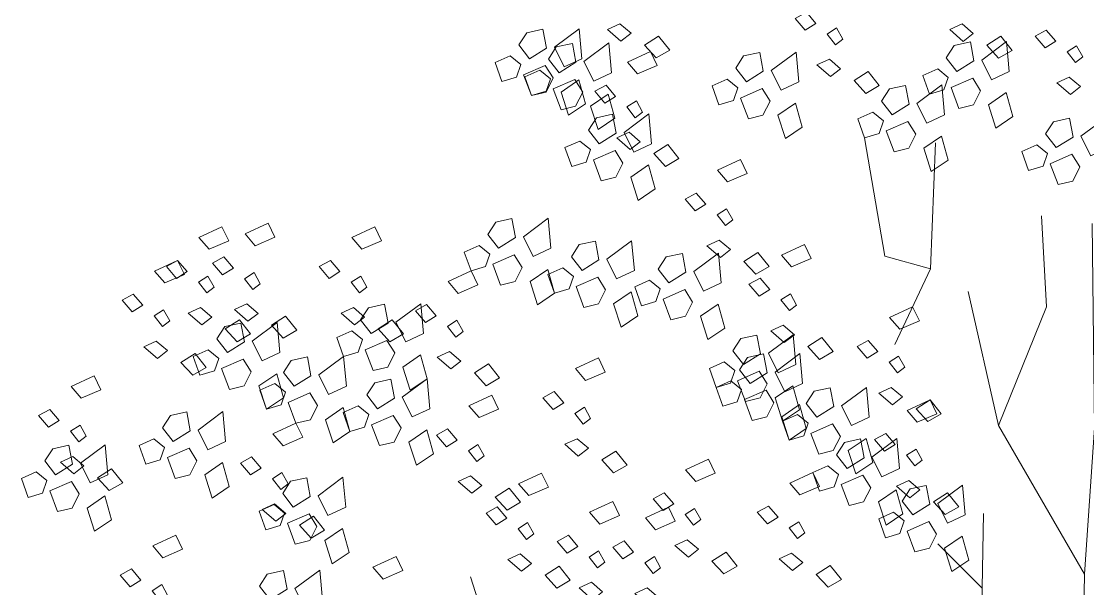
# Model space of a CAD drawing. Header units: millimetres. Extents: x 237 to 802, y 86 to 296.
# Drawn here: x 356.564 to 358.67, y 162.052 to 163.174 of the extents above; entities that cross this region are included whole.
import ezdxf

# ---------------------------------------------------------------- set-up
doc = ezdxf.new("R2010")
doc.units = ezdxf.units.MM
doc.layers.add('AF_Vegetacion block', color=92, linetype='Continuous', lineweight=0)

# ---------------------------------------------------------------- blocks, each defined once
blk = doc.blocks.new('ca_arb_056')
at = {"layer": 'AF_Vegetacion block', "color": 251, "lineweight": 5}
for points in [[(-63.2, 850.15), (-66.32, 848.43), (-63.51, 845.16), (-60.55, 847.03), (-63.2, 850.15)], [(-136.39, 845.41), (-140.87, 844.43), (-143.06, 841.04), (-140.11, 837.21), (-135.4, 840.17), (-136.39, 845.41)], [(-126.32, 845.52), (-133.21, 840.38), (-130.48, 834.92), (-125.56, 837.21), (-126.32, 845.52)], [(-115.03, 846.92), (-118.47, 845.36), (-114.72, 842.09), (-111.91, 844.27), (-115.03, 846.92)], [(-54.78, 845.79), (-57.43, 844.07), (-55.09, 841.11), (-53.06, 842.67), (-54.78, 845.79)], [(-19.93, 846.87), (-23.36, 845.31), (-19.61, 842.03), (-16.81, 844.22), (-19.93, 846.87)], [(3.46, 845.18), (0.34, 843.46), (3.15, 840.19), (6.11, 842.06), (3.46, 845.18)], [(-128.18, 841.48), (-132.67, 840.49), (-134.86, 837.1), (-131.9, 833.28), (-127.2, 836.23), (-128.18, 841.48)], [(-118.12, 841.59), (-125.01, 836.45), (-122.28, 830.98), (-117.35, 833.28), (-118.12, 841.59)], [(-104.27, 843.49), (-108.17, 841), (-104.9, 837.41), (-101.15, 839.6), (-104.27, 843.49)], [(-17.63, 841.87), (-22.12, 840.88), (-24.31, 837.49), (-21.35, 833.67), (-16.65, 836.62), (-17.63, 841.87)], [(-7.57, 841.98), (-14.46, 836.84), (-11.73, 831.37), (-6.8, 833.67), (-7.57, 841.98)], [(-9.17, 843.44), (-13.06, 840.94), (-9.79, 837.36), (-6.05, 839.54), (-9.17, 843.44)], [(-112.93, 836.24), (-110.12, 832.97), (-104.66, 835.31), (-106.53, 839.21), (-112.93, 836.24)], [(-76.13, 838.96), (-80.62, 837.98), (-82.81, 834.59), (-79.85, 830.76), (-75.15, 833.71), (-76.13, 838.96)], [(-66.07, 839.07), (-72.96, 833.93), (-70.23, 828.47), (-65.3, 830.76), (-66.07, 839.07)], [(11.88, 840.81), (9.23, 839.1), (11.57, 836.14), (13.6, 837.7), (11.88, 840.81)], [(-145.47, 837.98), (-149.62, 836.12), (-147.76, 830.87), (-143.72, 832.08), (-142.51, 835.57), (-145.47, 837.98)], [(-56.81, 837.06), (-60.24, 835.5), (-56.49, 832.23), (-53.69, 834.41), (-56.81, 837.06)], [(-135.73, 835.36), (-141.75, 832.73), (-139.56, 826.94), (-135.51, 827.92), (-133.54, 831.86), (-135.73, 835.36)], [(-137.26, 834.04), (-141.42, 832.19), (-139.56, 826.94), (-135.51, 828.14), (-134.31, 831.64), (-137.26, 834.04)], [(-46.05, 833.63), (-49.94, 831.14), (-46.67, 827.55), (-42.93, 829.73), (-46.05, 833.63)], [(-26.71, 834.43), (-30.87, 832.58), (-29.01, 827.33), (-24.96, 828.53), (-23.76, 832.03), (-26.71, 834.43)], [(-127.53, 831.42), (-133.54, 828.8), (-131.36, 823), (-127.31, 823.99), (-125.34, 827.92), (-127.53, 831.42)], [(-126.43, 831.31), (-131.36, 827.92), (-129.28, 821.47), (-124.57, 824.64), (-126.43, 831.31)], [(-118.85, 829.85), (-121.97, 828.14), (-119.17, 824.87), (-116.2, 826.74), (-118.85, 829.85)], [(-85.21, 831.53), (-89.37, 829.67), (-87.51, 824.42), (-83.46, 825.63), (-82.26, 829.12), (-85.21, 831.53)], [(-35.63, 829.79), (-40.11, 828.8), (-42.3, 825.42), (-39.35, 821.59), (-34.64, 824.54), (-35.63, 829.79)], [(-25.56, 829.9), (-32.46, 824.76), (-29.72, 819.29), (-24.8, 821.59), (-25.56, 829.9)], [(-16.98, 831.81), (-22.99, 829.19), (-20.81, 823.39), (-16.76, 824.38), (-14.79, 828.31), (-16.98, 831.81)], [(9.86, 832.09), (6.42, 830.53), (10.17, 827.26), (12.97, 829.44), (9.86, 832.09)], [(-118.23, 827.38), (-123.15, 823.99), (-121.07, 817.54), (-116.37, 820.71), (-118.23, 827.38)], [(-75.48, 828.9), (-81.49, 826.28), (-79.31, 820.49), (-75.26, 821.47), (-73.29, 825.41), (-75.48, 828.9)], [(-7.68, 827.77), (-12.6, 824.38), (-10.52, 817.93), (-5.82, 821.1), (-7.68, 827.77)], [(-110.43, 825.49), (-113.08, 823.78), (-110.75, 820.81), (-108.72, 822.37), (-110.43, 825.49)], [(-66.18, 824.86), (-71.1, 821.47), (-69.02, 815.02), (-64.32, 818.19), (-66.18, 824.86)], [(-117.02, 821.76), (-121.5, 820.77), (-123.69, 817.38), (-120.74, 813.56), (-116.04, 816.51), (-117.02, 821.76)], [(-106.96, 821.87), (-113.85, 816.73), (-111.11, 811.26), (-106.19, 813.56), (-106.96, 821.87)], [(-44.71, 822.35), (-48.86, 820.5), (-47, 815.25), (-42.96, 816.45), (-41.75, 819.95), (-44.71, 822.35)], [(20.01, 820.79), (13.11, 815.65), (15.85, 810.19), (20.77, 812.48), (20.01, 820.79)], [(-34.97, 819.73), (-40.99, 817.11), (-38.8, 811.31), (-34.75, 812.3), (-32.78, 816.23), (-34.97, 819.73)], [(9.94, 820.68), (5.46, 819.7), (3.27, 816.31), (6.22, 812.48), (10.93, 815.43), (9.94, 820.68)], [(-112.46, 816.76), (-115.89, 815.2), (-112.15, 811.93), (-109.34, 814.11), (-112.46, 816.76)], [(-28.74, 778.76), (-41.39, 782.26), (-47, 815.25)], [(-25.67, 815.69), (-30.6, 812.3), (-28.52, 805.85), (-23.81, 809.02), (-25.67, 815.69)], [(-126.1, 814.32), (-130.26, 812.47), (-128.4, 807.22), (-124.35, 808.42), (-123.15, 811.92), (-126.1, 814.32)], [(-101.7, 813.33), (-105.6, 810.84), (-102.32, 807.26), (-98.58, 809.44), (-101.7, 813.33)], [(-38.58, 757.7), (-28.74, 778.76), (-27.34, 813.85)], [(0.86, 813.25), (-3.29, 811.39), (-1.43, 806.14), (2.61, 807.35), (3.82, 810.84), (0.86, 813.25)], [(-116.36, 811.7), (-122.38, 809.08), (-120.19, 803.28), (-116.14, 804.27), (-114.18, 808.2), (-116.36, 811.7)], [(-87.87, 806.24), (-85.06, 802.97), (-79.6, 805.3), (-81.47, 809.2), (-87.87, 806.24)], [(10.6, 810.63), (4.58, 808), (6.77, 802.21), (10.82, 803.19), (12.79, 807.13), (10.6, 810.63)], [(-107.07, 807.66), (-111.99, 804.27), (-109.91, 797.82), (-105.21, 800.99), (-107.07, 807.66)], [(-93.79, 799.85), (-96.91, 798.13), (-94.11, 794.86), (-91.14, 796.73), (-93.79, 799.85)], [(-85.37, 795.49), (-88.02, 793.77), (-85.69, 790.81), (-83.66, 792.37), (-85.37, 795.49)], [(-219.13, 788.49), (-216.32, 785.21), (-210.86, 787.55), (-212.73, 791.45), (-219.13, 788.49)], [(-144.99, 792.73), (-149.48, 791.74), (-151.67, 788.35), (-148.71, 784.53), (-144.01, 787.48), (-144.99, 792.73)], [(-134.93, 792.83), (-141.82, 787.7), (-139.09, 782.23), (-134.17, 784.53), (-134.93, 792.83)], [(-9.78, 735.24), (3.56, 768.23), (2.15, 793.49)], [(16.2, 791.39), (16.9, 734.54), (14.09, 693.84), (13.39, 651.73)], [(-231.96, 787.5), (-229.15, 784.23), (-223.69, 786.56), (-225.56, 790.46), (-231.96, 787.5)], [(-189.52, 787.5), (-186.71, 784.23), (-181.25, 786.56), (-183.13, 790.46), (-189.52, 787.5)], [(-154.07, 785.29), (-158.23, 783.43), (-156.37, 778.19), (-152.32, 779.39), (-151.12, 782.89), (-154.07, 785.29)], [(-121.8, 786.49), (-126.29, 785.51), (-128.48, 782.12), (-125.52, 778.3), (-120.82, 781.25), (-121.8, 786.49)], [(-111.74, 786.6), (-118.63, 781.47), (-115.9, 776), (-110.98, 778.3), (-111.74, 786.6)], [(-87.4, 786.76), (-90.83, 785.2), (-87.09, 781.93), (-84.28, 784.11), (-87.4, 786.76)], [(-70.1, 782.57), (-67.3, 779.3), (-61.84, 781.63), (-63.71, 785.53), (-70.1, 782.57)], [(-144.34, 782.67), (-150.35, 780.05), (-148.17, 774.25), (-144.12, 775.24), (-142.15, 779.17), (-144.34, 782.67)], [(-97.65, 783.05), (-102.14, 782.06), (-104.33, 778.68), (-101.37, 774.85), (-96.67, 777.8), (-97.65, 783.05)], [(-87.59, 783.16), (-94.48, 778.02), (-91.75, 772.55), (-86.82, 774.85), (-87.59, 783.16)], [(-76.64, 783.33), (-80.54, 780.84), (-77.26, 777.25), (-73.52, 779.43), (-76.64, 783.33)], [(-244.28, 778.15), (-241.47, 774.88), (-236.01, 777.21), (-237.88, 781.11), (-244.28, 778.15)], [(-237.88, 781.11), (-241, 779.4), (-238.2, 776.12), (-235.23, 777.99), (-237.88, 781.11)], [(-225.05, 782.1), (-228.17, 780.38), (-225.37, 777.11), (-222.4, 778.98), (-225.05, 782.1)], [(-195.45, 781.11), (-198.57, 779.4), (-195.76, 776.12), (-192.8, 777.99), (-195.45, 781.11)], [(-229.46, 776.75), (-232.11, 775.03), (-229.77, 772.07), (-227.75, 773.63), (-229.46, 776.75)], [(-216.63, 777.73), (-219.28, 776.02), (-216.94, 773.06), (-214.92, 774.62), (-216.63, 777.73)], [(-187.02, 776.75), (-189.68, 775.03), (-187.34, 772.07), (-185.31, 773.63), (-187.02, 776.75)], [(-162.76, 775.23), (-159.96, 771.95), (-154.5, 774.29), (-156.37, 778.19), (-162.76, 775.23)], [(-135.04, 778.62), (-139.96, 775.24), (-137.88, 768.79), (-133.18, 771.96), (-135.04, 778.62)], [(-130.88, 779.06), (-135.04, 777.2), (-133.18, 771.96), (-129.13, 773.16), (-127.93, 776.66), (-130.88, 779.06)], [(-121.15, 776.44), (-127.16, 773.81), (-124.98, 768.02), (-120.93, 769), (-118.96, 772.94), (-121.15, 776.44)], [(-106.73, 775.61), (-110.89, 773.76), (-109.03, 768.51), (-104.98, 769.71), (-103.78, 773.21), (-106.73, 775.61)], [(-76.03, 776.18), (-79.15, 774.46), (-76.34, 771.19), (-73.38, 773.06), (-76.03, 776.18)], [(-250.2, 771.76), (-253.32, 770.04), (-250.52, 766.77), (-247.55, 768.64), (-250.2, 771.76)], [(-111.85, 772.39), (-116.77, 769), (-114.69, 762.55), (-109.99, 765.72), (-111.85, 772.39)], [(-97, 772.99), (-103.01, 770.37), (-100.82, 764.57), (-96.78, 765.56), (-94.81, 769.49), (-97, 772.99)], [(-67.61, 771.81), (-70.26, 770.1), (-67.92, 767.14), (-65.89, 768.7), (-67.61, 771.81)], [(14.09, 693.84), (-9.78, 735.24), (-18.21, 772.44)], [(-241.78, 767.4), (-244.43, 765.68), (-242.09, 762.72), (-240.07, 764.28), (-241.78, 767.4)], [(-231.49, 768.02), (-234.92, 766.46), (-231.18, 763.19), (-228.37, 765.37), (-231.49, 768.02)], [(-218.66, 769), (-222.09, 767.45), (-218.35, 764.17), (-215.54, 766.36), (-218.66, 769)], [(-189.05, 768.02), (-192.48, 766.46), (-188.74, 763.19), (-185.93, 765.37), (-189.05, 768.02)], [(-180.39, 768.94), (-184.87, 767.96), (-187.06, 764.57), (-184.1, 760.74), (-179.4, 763.69), (-180.39, 768.94)], [(-170.32, 769.05), (-177.21, 763.91), (-174.48, 758.45), (-169.56, 760.74), (-170.32, 769.05)], [(-168.69, 768.84), (-171.81, 767.12), (-169, 763.85), (-166.04, 765.72), (-168.69, 768.84)], [(-87.7, 768.95), (-92.62, 765.56), (-90.54, 759.11), (-85.84, 762.28), (-87.7, 768.95)], [(-40.05, 765.27), (-37.25, 761.99), (-31.79, 764.33), (-33.66, 768.23), (-40.05, 765.27)], [(-220.73, 764.59), (-224.63, 762.1), (-221.35, 758.51), (-217.61, 760.69), (-220.73, 764.59)], [(-207.9, 765.58), (-211.8, 763.08), (-208.52, 759.5), (-204.78, 761.68), (-207.9, 765.58)], [(-178.29, 764.59), (-182.19, 762.1), (-178.92, 758.51), (-175.17, 760.69), (-178.29, 764.59)], [(-160.27, 764.47), (-162.92, 762.76), (-160.58, 759.8), (-158.55, 761.35), (-160.27, 764.47)], [(-220.31, 763.69), (-224.8, 762.71), (-226.98, 759.32), (-224.03, 755.5), (-219.33, 758.45), (-220.31, 763.69)], [(-210.25, 763.8), (-217.14, 758.67), (-214.4, 753.2), (-209.48, 755.5), (-210.25, 763.8)], [(-189.46, 761.51), (-193.62, 759.65), (-191.76, 754.4), (-187.71, 755.6), (-186.51, 759.1), (-189.46, 761.51)], [(-69.64, 763.09), (-73.07, 761.53), (-69.32, 758.26), (-66.52, 760.44), (-69.64, 763.09)], [(-243.81, 758.67), (-247.24, 757.11), (-243.5, 753.84), (-240.69, 756.02), (-243.81, 758.67)], [(-179.73, 758.88), (-185.75, 756.26), (-183.56, 750.47), (-179.51, 751.45), (-177.54, 755.39), (-179.73, 758.88)], [(-76.92, 760.34), (-81.4, 759.35), (-83.59, 755.97), (-80.64, 752.14), (-75.93, 755.09), (-76.92, 760.34)], [(-66.85, 760.45), (-73.75, 755.31), (-71.01, 749.84), (-66.09, 752.14), (-66.85, 760.45)], [(-58.88, 759.66), (-62.77, 757.16), (-59.5, 753.58), (-55.76, 755.76), (-58.88, 759.66)], [(-45.98, 758.88), (-49.1, 757.16), (-46.29, 753.89), (-43.33, 755.76), (-45.98, 758.88)], [(-229.39, 756.26), (-233.55, 754.4), (-231.69, 749.15), (-227.64, 750.36), (-226.44, 753.86), (-229.39, 756.26)], [(-162.3, 755.74), (-165.73, 754.19), (-161.98, 750.91), (-159.18, 753.09), (-162.3, 755.74)], [(-233.05, 755.24), (-236.95, 752.74), (-233.67, 749.16), (-229.93, 751.34), (-233.05, 755.24)], [(-219.65, 753.64), (-225.67, 751.01), (-223.48, 745.22), (-219.44, 746.2), (-217.47, 750.14), (-219.65, 753.64)], [(-201.82, 754.29), (-206.31, 753.31), (-208.5, 749.92), (-205.54, 746.09), (-200.84, 749.05), (-201.82, 754.29)], [(-191.76, 754.4), (-198.65, 749.26), (-195.92, 743.8), (-191, 746.09), (-191.76, 754.4)], [(-170.43, 754.84), (-175.35, 751.45), (-173.28, 745), (-168.57, 748.17), (-170.43, 754.84)], [(-127.34, 751.01), (-124.54, 747.74), (-119.08, 750.07), (-120.95, 753.97), (-127.34, 751.01)], [(-86, 752.91), (-90.15, 751.05), (-88.29, 745.8), (-84.25, 747), (-83.04, 750.5), (-86, 752.91)], [(-75.06, 755.09), (-79.54, 754.11), (-81.73, 750.72), (-78.78, 746.89), (-74.07, 749.84), (-75.06, 755.09)], [(-64.99, 755.2), (-71.89, 750.06), (-69.15, 744.6), (-64.23, 746.89), (-64.99, 755.2)], [(-37.56, 754.51), (-40.21, 752.8), (-37.87, 749.84), (-35.84, 751.4), (-37.56, 754.51)], [(-210.36, 749.59), (-215.28, 746.2), (-213.2, 739.75), (-208.5, 742.92), (-210.36, 749.59)], [(-151.54, 752.32), (-155.43, 749.82), (-152.16, 746.24), (-148.42, 748.42), (-151.54, 752.32)], [(-76.26, 750.28), (-82.28, 747.66), (-80.09, 741.86), (-76.04, 742.85), (-74.07, 746.78), (-76.26, 750.28)], [(-267.49, 746.08), (-264.68, 742.8), (-259.22, 745.14), (-261.09, 749.04), (-267.49, 746.08)], [(-210.9, 746.86), (-215.06, 745), (-213.2, 739.75), (-209.15, 740.96), (-207.95, 744.45), (-210.9, 746.86)], [(-178.63, 748.06), (-183.12, 747.08), (-185.31, 743.69), (-182.35, 739.86), (-177.65, 742.81), (-178.63, 748.06)], [(-168.57, 748.17), (-175.46, 743.03), (-172.73, 737.57), (-167.81, 739.86), (-168.57, 748.17)], [(-84.14, 747.66), (-88.29, 745.8), (-86.43, 740.55), (-82.39, 741.76), (-81.18, 745.25), (-84.14, 747.66)], [(-201.17, 744.24), (-207.18, 741.61), (-205, 735.82), (-200.95, 736.8), (-198.98, 740.74), (-201.17, 744.24)], [(-133.27, 744.62), (-136.39, 742.9), (-133.58, 739.63), (-130.62, 741.5), (-133.27, 744.62)], [(-74.4, 745.03), (-80.42, 742.41), (-78.23, 736.62), (-74.18, 737.6), (-72.21, 741.54), (-74.4, 745.03)], [(-66.96, 746.24), (-71.89, 742.85), (-69.81, 736.4), (-65.1, 739.57), (-66.96, 746.24)], [(-56.57, 745.69), (-61.06, 744.71), (-63.24, 741.32), (-60.29, 737.49), (-55.59, 740.44), (-56.57, 745.69)], [(-46.51, 745.8), (-53.4, 740.66), (-50.66, 735.2), (-45.74, 737.49), (-46.51, 745.8)], [(-39.59, 745.79), (-43.02, 744.23), (-39.27, 740.95), (-36.47, 743.14), (-39.59, 745.79)], [(-156.95, 740.65), (-154.14, 737.38), (-148.69, 739.72), (-150.56, 743.61), (-156.95, 740.65)], [(-65.1, 740.99), (-70.03, 737.6), (-67.95, 731.15), (-63.24, 734.32), (-65.1, 740.99)], [(-35.22, 739.4), (-32.41, 736.12), (-26.95, 738.46), (-28.83, 742.36), (-35.22, 739.4)], [(-28.83, 742.36), (-32.72, 739.86), (-29.45, 736.28), (-25.71, 738.46), (-28.83, 742.36)], [(-273.41, 739.69), (-276.53, 737.97), (-273.72, 734.7), (-270.76, 736.57), (-273.41, 739.69)], [(-235.37, 738.96), (-239.86, 737.98), (-242.05, 734.59), (-239.09, 730.76), (-234.39, 733.72), (-235.37, 738.96)], [(-225.31, 739.07), (-232.2, 733.93), (-229.47, 728.47), (-224.54, 730.76), (-225.31, 739.07)], [(-191.87, 740.19), (-196.79, 736.8), (-194.71, 730.35), (-190.01, 733.52), (-191.87, 740.19)], [(-187.71, 740.63), (-191.87, 738.77), (-190.01, 733.52), (-185.96, 734.73), (-184.76, 738.22), (-187.71, 740.63)], [(-177.98, 738), (-183.99, 735.38), (-181.81, 729.59), (-177.76, 730.57), (-175.79, 734.51), (-177.98, 738)], [(-124.85, 740.25), (-127.5, 738.54), (-125.16, 735.58), (-123.13, 737.14), (-124.85, 740.25)], [(-65.65, 738.26), (-69.81, 736.4), (-67.95, 731.15), (-63.9, 732.35), (-62.7, 735.85), (-65.65, 738.26)], [(-264.99, 735.32), (-267.64, 733.61), (-265.3, 730.65), (-263.28, 732.21), (-264.99, 735.32)], [(-211.39, 732.86), (-208.58, 729.58), (-203.13, 731.92), (-205, 735.82), (-211.39, 732.86)], [(-55.92, 735.63), (-61.93, 733.01), (-59.74, 727.22), (-55.7, 728.2), (-53.73, 732.14), (-55.92, 735.63)], [(-168.68, 733.96), (-173.6, 730.57), (-171.52, 724.12), (-166.82, 727.29), (-168.68, 733.96)], [(-162.88, 734.26), (-166, 732.55), (-163.19, 729.28), (-160.23, 731.15), (-162.88, 734.26)], [(-41.15, 733.01), (-44.27, 731.29), (-41.46, 728.02), (-38.5, 729.89), (-41.15, 733.01)], [(-268.07, 729.71), (-272.55, 728.73), (-274.74, 725.34), (-271.79, 721.51), (-267.08, 724.46), (-268.07, 729.71)], [(-258, 729.82), (-264.9, 724.68), (-262.16, 719.21), (-257.24, 721.51), (-258, 729.82)], [(-244.45, 731.53), (-248.61, 729.67), (-246.75, 724.42), (-242.7, 725.63), (-241.5, 729.12), (-244.45, 731.53)], [(-234.72, 728.91), (-240.73, 726.28), (-238.55, 720.49), (-234.5, 721.47), (-232.53, 725.41), (-234.72, 728.91)], [(-154.46, 729.9), (-157.11, 728.18), (-154.77, 725.22), (-152.74, 726.78), (-154.46, 729.9)], [(-126.88, 731.53), (-130.31, 729.97), (-126.57, 726.7), (-123.76, 728.88), (-126.88, 731.53)], [(-48.16, 731.44), (-52.64, 730.45), (-54.83, 727.06), (-51.88, 723.24), (-47.17, 726.19), (-48.16, 731.44)], [(-46.62, 731.59), (-51.54, 728.2), (-49.46, 721.75), (-44.76, 724.92), (-46.62, 731.59)], [(-38.1, 731.55), (-44.99, 726.41), (-42.25, 720.94), (-37.33, 723.24), (-38.1, 731.55)], [(-267.02, 726.6), (-270.45, 725.04), (-266.71, 721.76), (-263.9, 723.95), (-267.02, 726.6)], [(-217.32, 726.47), (-220.44, 724.75), (-217.63, 721.48), (-214.67, 723.35), (-217.32, 726.47)], [(-116.12, 728.1), (-120.02, 725.6), (-116.74, 722.02), (-113, 724.2), (-116.12, 728.1)], [(-32.72, 728.64), (-35.38, 726.93), (-33.04, 723.97), (-31.01, 725.53), (-32.72, 728.64)], [(-256.26, 723.17), (-260.16, 720.67), (-256.88, 717.09), (-253.14, 719.27), (-256.26, 723.17)], [(-225.42, 724.86), (-230.34, 721.47), (-228.26, 715.02), (-223.56, 718.19), (-225.42, 724.86)], [(-96.75, 722.9), (-93.94, 719.63), (-88.49, 721.96), (-90.36, 725.86), (-96.75, 722.9)], [(-57.24, 724), (-61.39, 722.14), (-59.53, 716.9), (-55.49, 718.1), (-54.28, 721.6), (-57.24, 724)], [(-277.15, 722.28), (-281.3, 720.42), (-279.44, 715.17), (-275.4, 716.37), (-274.19, 719.87), (-277.15, 722.28)], [(-208.9, 722.1), (-211.55, 720.39), (-209.21, 717.43), (-207.18, 718.99), (-208.9, 722.1)], [(-202.02, 720.68), (-206.5, 719.7), (-208.69, 716.31), (-205.74, 712.48), (-201.04, 715.44), (-202.02, 720.68)], [(-191.96, 720.79), (-198.85, 715.66), (-196.11, 710.19), (-191.19, 712.48), (-191.96, 720.79)], [(-156.48, 721.17), (-159.92, 719.61), (-156.17, 716.34), (-153.37, 718.52), (-156.48, 721.17)], [(-143.14, 718.95), (-140.33, 715.68), (-134.87, 718.02), (-136.74, 721.92), (-143.14, 718.95)], [(-67.79, 719.18), (-64.98, 715.91), (-59.52, 718.25), (-61.39, 722.14), (-67.79, 719.18)], [(-47.5, 721.38), (-53.52, 718.76), (-51.33, 712.96), (-47.28, 713.95), (-45.31, 717.88), (-47.5, 721.38)], [(-267.41, 719.65), (-273.43, 717.03), (-271.24, 711.23), (-267.19, 712.22), (-265.22, 716.15), (-267.41, 719.65)], [(-145.72, 717.74), (-149.62, 715.25), (-146.35, 711.66), (-142.6, 713.85), (-145.72, 717.74)], [(-38.2, 717.33), (-43.13, 713.95), (-41.05, 707.5), (-36.35, 710.67), (-38.2, 717.33)], [(-34.75, 719.91), (-38.18, 718.36), (-34.44, 715.08), (-31.63, 717.27), (-34.75, 719.91)], [(-29.87, 718.53), (-34.35, 717.55), (-36.54, 714.16), (-33.59, 710.33), (-28.88, 713.29), (-29.87, 718.53)], [(-19.8, 718.64), (-26.7, 713.5), (-23.96, 708.04), (-19.04, 710.33), (-19.8, 718.64)], [(-258.11, 715.61), (-263.04, 712.22), (-260.96, 705.77), (-256.25, 708.94), (-258.11, 715.61)], [(-123.4, 711.06), (-120.59, 707.79), (-115.13, 710.13), (-117, 714.03), (-123.4, 711.06)], [(-102.68, 716.51), (-105.8, 714.8), (-102.99, 711.52), (-100.03, 713.39), (-102.68, 716.51)], [(-23.99, 716.49), (-27.89, 713.99), (-24.62, 710.41), (-20.87, 712.59), (-23.99, 716.49)], [(-211.1, 713.25), (-215.26, 711.39), (-213.4, 706.14), (-209.35, 707.35), (-208.15, 710.85), (-211.1, 713.25)], [(-210.92, 713.38), (-214.35, 711.82), (-210.61, 708.54), (-207.8, 710.73), (-210.92, 713.38)], [(-149.06, 712.56), (-152.18, 710.85), (-149.37, 707.58), (-146.41, 709.45), (-149.06, 712.56)], [(-107.9, 709.5), (-105.09, 706.22), (-99.64, 708.56), (-101.51, 712.46), (-107.9, 709.5)], [(-94.26, 712.15), (-96.91, 710.43), (-94.57, 707.47), (-92.54, 709.03), (-94.26, 712.15)], [(-73.71, 712.79), (-76.83, 711.08), (-74.03, 707.81), (-71.06, 709.68), (-73.71, 712.79)], [(-38.95, 711.1), (-43.1, 709.24), (-41.24, 703.99), (-37.2, 705.2), (-35.99, 708.69), (-38.95, 711.1)], [(-201.36, 710.63), (-207.38, 708), (-205.19, 702.21), (-201.14, 703.19), (-199.18, 707.13), (-201.36, 710.63)], [(-200.16, 709.95), (-204.06, 707.45), (-200.79, 703.87), (-197.04, 706.05), (-200.16, 709.95)], [(-140.64, 708.2), (-143.29, 706.49), (-140.95, 703.52), (-138.92, 705.08), (-140.64, 708.2)], [(-65.29, 708.43), (-67.94, 706.71), (-65.61, 703.75), (-63.58, 705.31), (-65.29, 708.43)], [(-29.21, 708.48), (-35.23, 705.85), (-33.04, 700.06), (-28.99, 701.04), (-27.02, 704.98), (-29.21, 708.48)], [(-14, 710.68), (-14.7, 669.28)], [(-192.07, 706.58), (-196.99, 703.19), (-194.91, 696.74), (-190.21, 699.91), (-192.07, 706.58)], [(-244.79, 701.69), (-241.98, 698.42), (-236.52, 700.76), (-238.39, 704.66), (-244.79, 701.69)], [(-129.32, 704.67), (-132.44, 702.96), (-129.64, 699.69), (-126.67, 701.56), (-129.32, 704.67)], [(-113.83, 703.11), (-116.95, 701.39), (-114.14, 698.12), (-111.18, 699.99), (-113.83, 703.11)], [(-96.28, 703.42), (-99.71, 701.86), (-95.97, 698.59), (-93.16, 700.77), (-96.28, 703.42)], [(-14.35, 689.98), (-26.64, 702.26)], [(-19.91, 704.43), (-24.84, 701.04), (-22.76, 694.59), (-18.05, 697.76), (-19.91, 704.43)], [(-142.67, 699.47), (-146.1, 697.91), (-142.36, 694.64), (-139.55, 696.82), (-142.67, 699.47)], [(-120.9, 700.31), (-123.55, 698.6), (-121.21, 695.63), (-119.19, 697.19), (-120.9, 700.31)], [(-85.52, 699.99), (-89.42, 697.5), (-86.15, 693.91), (-82.4, 696.09), (-85.52, 699.99)], [(-67.32, 699.7), (-70.75, 698.14), (-67.01, 694.87), (-64.2, 697.05), (-67.32, 699.7)], [(-183.6, 695.78), (-180.79, 692.5), (-175.33, 694.84), (-177.2, 698.74), (-183.6, 695.78)], [(-105.41, 698.74), (-108.06, 697.03), (-105.72, 694.07), (-103.69, 695.63), (-105.41, 698.74)], [(-56.56, 696.27), (-60.46, 693.78), (-57.18, 690.19), (-53.44, 692.38), (-56.56, 696.27)], [(-250.71, 695.3), (-253.83, 693.59), (-251.03, 690.32), (-248.06, 692.19), (-250.71, 695.3)], [(-208.48, 694.88), (-212.96, 693.89), (-215.15, 690.5), (-212.19, 686.68), (-207.49, 689.63), (-208.48, 694.88)], [(-198.41, 694.99), (-205.3, 689.85), (-202.57, 684.38), (-197.65, 686.68), (-198.41, 694.99)], [(-131.91, 696.04), (-135.81, 693.55), (-132.53, 689.97), (-128.79, 692.15), (-131.91, 696.04)], [(-242.29, 690.94), (-244.94, 689.23), (-242.6, 686.27), (-240.58, 687.82), (-242.29, 690.94)], [(-156.55, 693.14), (-146.02, 660.15), (-137.59, 635.59)], [(-122.93, 691.58), (-126.36, 690.02), (-122.62, 686.75), (-119.81, 688.93), (-122.93, 691.58)], [(-107.43, 690.01), (-110.86, 688.46), (-107.12, 685.18), (-104.31, 687.37), (-107.43, 690.01)]]:
    blk.add_lwpolyline(points, dxfattribs=at)

msp = doc.modelspace()

# ---------------------------------------------------------------- block references
at = {"xscale": 0.00710782560644897, "yscale": 0.00710782560644897, "zscale": 0.00710782560644897}
msp.add_blockref('ca_arb_056', (358.5634, 157.1491), dxfattribs=at)

doc.saveas('drawing.dxf')
